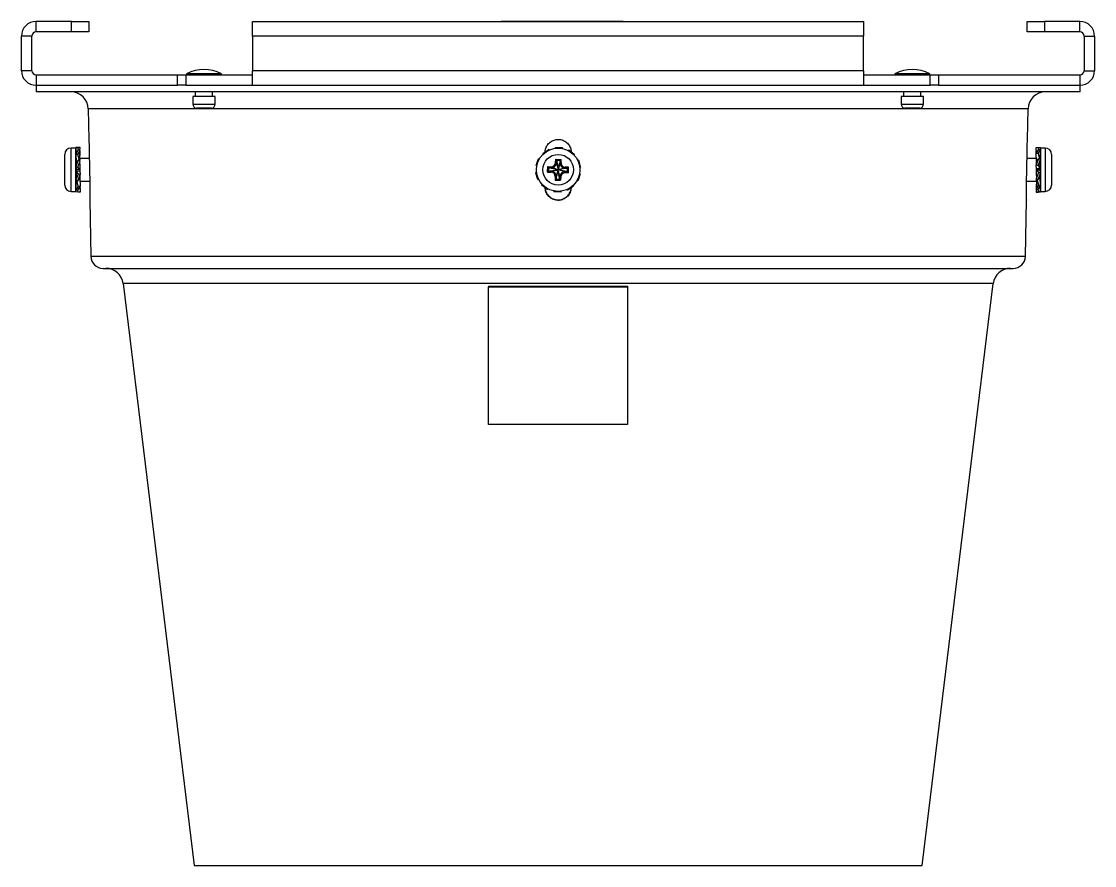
# Model space of a CAD drawing. Extents: x 8 to 113, y 0 to 87.
# Drawn here: x 45.12 to 52.85, y 19.9 to 25.99 of the extents above; entities that cross this region are included whole.
import ezdxf

# ---------------------------------------------------------------- set-up
doc = ezdxf.new("R2010")
doc.units = 0
doc.header["$MEASUREMENT"] = 0
doc.layers.add('OBJECT', color=7, linetype='CONTINUOUS')

msp = doc.modelspace()

# ---------------------------------------------------------------- linework, layer by layer
at = {"layer": 'OBJECT'}
for p, q in [((45.2202, 25.9146), (45.2202, 25.9895)), ((45.4752, 25.9895), (45.2202, 25.9895)), ((45.4752, 25.9146), (45.4752, 25.9895)), ((45.4752, 25.9895), (45.6002, 25.9895)), ((45.6002, 25.9895), (45.6002, 25.9146)), ((46.7802, 25.9895), (51.1802, 25.9895)), ((46.7802, 25.8846), (46.7802, 25.9895)), ((48.5673, 25.9895), (48.5708, 25.9896)), ((48.6958, 25.9896), (48.5708, 25.9896)), ((49.3208, 25.9896), (48.6958, 25.9896)), ((48.6958, 25.9895), (48.6958, 25.9896)), ((49.4458, 25.9896), (49.3208, 25.9896)), ((49.3208, 25.9895), (49.3208, 25.9896)), ((49.4494, 25.9895), (49.4458, 25.9896)), ((51.1802, 25.9895), (51.1802, 25.8846)), ((52.3602, 25.9146), (52.3602, 25.9895)), ((52.3602, 25.9895), (52.4852, 25.9895)), ((52.4852, 25.9895), (52.4852, 25.9146)), ((52.7402, 25.9895), (52.4852, 25.9895)), ((52.7402, 25.9146), (52.7402, 25.9895)), ((45.4752, 25.9146), (45.2202, 25.9146)), ((45.6002, 25.9146), (45.4752, 25.9146)), ((52.4852, 25.9146), (52.3602, 25.9146)), ((52.7402, 25.9146), (52.4852, 25.9146)), ((45.1902, 25.8846), (45.1153, 25.8846)), ((45.1153, 25.6345), (45.1153, 25.8846)), ((45.1902, 25.6345), (45.1902, 25.8846)), ((46.7802, 25.8846), (46.7802, 25.6345)), ((51.1802, 25.8846), (46.7802, 25.8846)), ((51.1802, 25.6345), (51.1802, 25.8846)), ((52.7702, 25.8846), (52.8451, 25.8846)), ((52.7702, 25.8846), (52.7702, 25.6345)), ((52.8451, 25.8846), (52.8451, 25.6345)), ((45.1902, 25.6345), (45.1153, 25.6345)), ((45.2202, 25.6045), (45.2202, 25.5296)), ((45.2202, 25.6045), (46.2396, 25.6045)), ((46.2396, 25.5296), (46.2396, 25.6045)), ((46.2396, 25.6045), (46.2993, 25.6045)), ((46.2993, 25.6045), (46.2993, 25.5296)), ((46.2993, 25.6045), (46.7802, 25.6045)), ((46.3051, 25.6121), (46.3051, 25.6045)), ((46.3301, 25.6121), (46.3051, 25.6121)), ((46.5551, 25.6121), (46.3301, 25.6121)), ((46.5551, 25.6045), (46.5551, 25.6121)), ((51.1802, 25.6345), (46.7802, 25.6345)), ((46.7802, 25.5296), (46.7802, 25.6345)), ((51.1802, 25.6345), (51.1802, 25.5296)), ((51.1802, 25.6045), (51.6611, 25.6045)), ((51.4075, 25.6121), (51.4075, 25.6045)), ((51.4499, 25.6121), (51.4075, 25.6121)), ((51.6575, 25.6121), (51.4499, 25.6121)), ((51.6575, 25.6045), (51.6575, 25.6121)), ((51.6611, 25.5296), (51.6611, 25.6045)), ((51.6611, 25.6045), (51.7208, 25.6045)), ((51.7208, 25.6045), (51.7208, 25.5296)), ((51.7208, 25.6045), (52.7402, 25.6045)), ((52.7402, 25.6045), (52.7402, 25.5296)), ((52.7702, 25.6345), (52.8451, 25.6345)), ((45.2202, 25.5296), (46.2396, 25.5296)), ((45.2213, 25.5296), (45.2213, 25.4816)), ((46.2993, 25.5296), (46.2396, 25.5296)), ((46.2993, 25.5296), (46.7802, 25.5296)), ((46.7802, 25.5296), (51.1802, 25.5296)), ((51.1802, 25.5296), (51.6611, 25.5296)), ((51.7208, 25.5296), (51.6611, 25.5296)), ((51.7208, 25.5296), (52.7402, 25.5296)), ((52.7413, 25.5296), (52.7402, 25.5296)), ((52.7413, 25.4816), (52.7413, 25.5296)), ((52.7413, 25.4816), (45.2213, 25.4816)), ((46.3501, 25.4485), (46.3501, 25.3935)), ((46.3661, 25.4485), (46.3501, 25.4485)), ((46.5101, 25.4485), (46.3661, 25.4485)), ((46.3676, 25.4816), (46.3676, 25.4485)), ((46.4926, 25.4485), (46.4926, 25.4816)), ((46.5101, 25.3935), (46.5101, 25.4485)), ((51.4525, 25.4485), (51.4525, 25.3935)), ((51.4797, 25.4485), (51.4525, 25.4485)), ((51.47, 25.4816), (51.47, 25.4485)), ((51.6125, 25.4485), (51.4797, 25.4485)), ((51.595, 25.4485), (51.595, 25.4816)), ((51.6125, 25.3935), (51.6125, 25.4485)), ((45.5968, 25.3588), (45.6006, 25.1388)), ((52.3658, 25.3588), (45.5968, 25.3588)), ((46.3501, 25.3935), (46.3661, 25.3935)), ((46.3661, 25.3935), (46.5101, 25.3935)), ((46.4851, 25.364), (46.3751, 25.364)), ((51.4525, 25.3935), (51.4797, 25.3935)), ((51.5875, 25.364), (51.4775, 25.364)), ((51.4797, 25.3935), (51.6125, 25.3935)), ((52.362, 25.1388), (52.3658, 25.3588)), ((45.5071, 25.0771), (45.4731, 25.0771)), ((45.4731, 24.7641), (45.4731, 25.0771)), ((45.5227, 25.0814), (45.5071, 25.0799)), ((45.5071, 25.0799), (45.509, 25.0374)), ((45.5071, 25.0799), (45.5219, 25.0797)), ((45.5071, 24.7641), (45.5071, 25.0771)), ((45.5071, 25.065), (45.5077, 25.0651)), ((45.5071, 25.065), (45.5087, 25.0368)), ((45.5227, 25.063), (45.5071, 25.0339)), ((45.5219, 25.0797), (45.5375, 25.0812)), ((45.5252, 25.0625), (45.5219, 25.0797)), ((45.5219, 25.0309), (45.5375, 25.06)), ((45.5375, 25.0812), (45.5227, 25.0814)), ((45.5375, 25.06), (45.5227, 25.063)), ((45.5359, 25.0225), (45.5375, 25.06)), ((45.5368, 25.0602), (45.5375, 25.0812)), ((48.8698, 25.0384), (48.9091, 25.065)), ((48.9091, 25.065), (48.9132, 25.0678)), ((48.9091, 25.065), (48.9122, 25.061)), ((48.9163, 25.063), (48.9132, 25.0678)), ((48.9603, 25.0814), (48.9602, 25.0757)), ((48.9603, 25.0814), (49.0078, 25.0799)), ((49.0078, 25.0799), (49.0079, 25.0749)), ((49.0078, 25.0799), (49.0127, 25.0797)), ((49.0124, 25.074), (49.0127, 25.0797)), ((49.0588, 25.063), (49.0554, 25.0585)), ((49.0588, 25.063), (49.0963, 25.0339)), ((52.425, 25.0812), (52.4399, 25.0814)), ((52.4263, 25.0433), (52.425, 25.0812)), ((52.4407, 25.0678), (52.425, 25.0411)), ((52.425, 25.06), (52.4258, 25.0602)), ((52.4258, 25.0424), (52.425, 25.06)), ((52.4399, 25.0814), (52.4424, 25.0675)), ((52.4399, 25.0814), (52.4555, 25.0799)), ((52.4399, 25.0384), (52.4555, 25.065)), ((52.4555, 25.065), (52.4407, 25.0678)), ((52.4555, 25.065), (52.4533, 25.0259)), ((52.4555, 25.0799), (52.4549, 25.0651)), ((52.4895, 25.0771), (52.4555, 25.0771)), ((52.4555, 25.0771), (52.4555, 24.7642)), ((52.4895, 25.0771), (52.4895, 24.7642)), ((45.4271, 24.8101), (45.4271, 25.0311)), ((45.5071, 25.0339), (45.5219, 25.0309)), ((45.5071, 25.0339), (45.5102, 24.9764)), ((45.5088, 25.0026), (45.5071, 25.0026)), ((45.5227, 24.9903), (45.5071, 24.9446)), ((45.5144, 24.9766), (45.5102, 24.9766)), ((45.5102, 24.9766), (45.5102, 24.9538)), ((45.5227, 24.9903), (45.5103, 24.9698)), ((45.5326, 24.9872), (45.5219, 25.0309)), ((45.5219, 24.94), (45.5375, 24.9856)), ((45.5375, 24.9856), (45.5227, 24.9903)), ((45.5352, 25.0041), (45.5352, 24.9863)), ((45.6043, 25.0026), (45.5352, 25.0026)), ((45.5352, 24.9625), (45.5362, 24.9767)), ((45.5353, 25.0007), (45.5359, 25.0225)), ((45.5361, 25.0038), (45.5375, 25.0411)), ((45.5362, 24.9767), (45.5375, 24.9856)), ((45.5368, 25.0424), (45.5375, 25.0411)), ((48.8219, 24.9504), (48.8381, 24.995)), ((48.8381, 24.995), (48.8397, 24.9996)), ((48.8381, 24.995), (48.8428, 24.9936)), ((48.845, 24.9976), (48.8397, 24.9996)), ((48.8698, 25.0384), (48.8731, 25.0337)), ((48.9629, 24.9713), (48.9637, 24.9962)), ((48.97, 24.971), (48.9629, 24.9713)), ((48.9706, 24.989), (48.9637, 24.9962)), ((48.9637, 24.9962), (49.0037, 24.995)), ((48.97, 24.971), (48.9706, 24.989)), ((48.9706, 24.989), (48.9964, 24.9881)), ((48.9959, 24.9702), (48.9964, 24.9881)), ((48.9959, 24.9702), (49.0029, 24.97)), ((48.9964, 24.9881), (49.0037, 24.995)), ((49.0029, 24.97), (49.0037, 24.995)), ((49.0963, 25.0339), (49.0935, 25.0298)), ((49.0963, 25.0339), (49.1002, 25.0309)), ((49.0966, 25.0265), (49.1002, 25.0309)), ((49.1277, 24.9903), (49.1223, 24.9886)), ((49.1277, 24.9903), (49.1409, 24.9446)), ((52.4265, 25.0026), (52.3583, 25.0026)), ((52.4274, 24.9811), (52.425, 25.0411)), ((52.425, 25.0411), (52.4399, 25.0384)), ((52.4407, 24.9996), (52.425, 24.955)), ((52.431, 24.9814), (52.4274, 24.9814)), ((52.4274, 24.9617), (52.4274, 24.9814)), ((52.4275, 24.9749), (52.4407, 24.9996)), ((52.4277, 24.9626), (52.4275, 24.9749)), ((52.4399, 25.0384), (52.4489, 24.9971)), ((52.4399, 24.9504), (52.4555, 24.995)), ((52.4555, 24.995), (52.4407, 24.9996)), ((52.4524, 24.996), (52.4524, 25.0056)), ((52.4555, 25.0026), (52.4524, 25.0026)), ((52.4525, 25.0032), (52.4533, 25.0259)), ((52.4525, 24.9607), (52.4539, 24.9844)), ((52.4555, 25.0339), (52.4538, 25.0026)), ((52.4539, 25.0368), (52.4555, 25.0339)), ((52.4555, 24.995), (52.4539, 24.9844)), ((52.5355, 25.0311), (52.5355, 24.8102)), ((45.5071, 24.9446), (45.5219, 24.94)), ((45.5071, 24.9446), (45.5102, 24.9216)), ((45.5227, 24.8909), (45.5071, 24.8462)), ((45.5102, 24.9218), (45.5102, 24.8752)), ((45.5227, 24.8909), (45.5103, 24.9135)), ((45.5351, 24.9217), (45.5219, 24.94)), ((45.5375, 24.8863), (45.5227, 24.8909)), ((45.5352, 24.963), (45.5352, 24.9134)), ((45.5352, 24.9136), (45.5375, 24.8863)), ((48.8258, 24.9028), (48.8203, 24.9013)), ((48.8217, 24.8966), (48.8203, 24.9013)), ((48.8217, 24.8966), (48.8264, 24.8983)), ((48.8349, 24.851), (48.8217, 24.8966)), ((48.8219, 24.9504), (48.8273, 24.9485)), ((48.9057, 24.9031), (48.907, 24.9431)), ((48.913, 24.9099), (48.9057, 24.9031)), ((48.9057, 24.9031), (48.9307, 24.9023)), ((48.9138, 24.9358), (48.907, 24.9431)), ((48.907, 24.9431), (48.932, 24.9423)), ((48.913, 24.9099), (48.9138, 24.9358)), ((48.913, 24.9099), (48.9309, 24.9093)), ((48.9138, 24.9358), (48.9317, 24.9352)), ((48.9309, 24.9093), (48.9307, 24.9023)), ((48.9317, 24.9352), (48.932, 24.9423)), ((49.0308, 24.9061), (49.0306, 24.899)), ((49.0556, 24.8982), (49.0306, 24.899)), ((49.0488, 24.9055), (49.0308, 24.9061)), ((49.0317, 24.932), (49.0319, 24.939)), ((49.0496, 24.9314), (49.0317, 24.932)), ((49.0569, 24.9382), (49.0319, 24.939)), ((49.0488, 24.9055), (49.0496, 24.9314)), ((49.0488, 24.9055), (49.0556, 24.8982)), ((49.0496, 24.9314), (49.0569, 24.9382)), ((49.0556, 24.8982), (49.0569, 24.9382)), ((49.1407, 24.8909), (49.1245, 24.8462)), ((49.1407, 24.8909), (49.1353, 24.8928)), ((49.1409, 24.9446), (49.1362, 24.943)), ((49.1368, 24.9385), (49.1423, 24.94)), ((49.1409, 24.9446), (49.1423, 24.94)), ((52.4274, 24.9277), (52.425, 24.955)), ((52.425, 24.955), (52.4399, 24.9504)), ((52.4407, 24.9013), (52.425, 24.8557)), ((52.4274, 24.8783), (52.4274, 24.9278)), ((52.4275, 24.9195), (52.4407, 24.9013)), ((52.4399, 24.9504), (52.4523, 24.9278)), ((52.4399, 24.851), (52.4555, 24.8966)), ((52.4555, 24.8966), (52.4407, 24.9013)), ((52.4524, 24.9195), (52.4524, 24.9661)), ((52.4555, 24.8966), (52.4524, 24.9196)), ((45.5071, 24.8462), (45.5087, 24.8569)), ((45.5071, 24.8462), (45.5219, 24.8416)), ((45.5071, 24.8386), (45.5102, 24.8386)), ((45.5071, 24.8074), (45.5088, 24.8386)), ((45.5071, 24.7763), (45.5093, 24.8154)), ((45.5101, 24.8806), (45.5087, 24.8569)), ((45.5101, 24.8381), (45.5093, 24.8154)), ((45.5102, 24.8453), (45.5102, 24.8357)), ((45.5227, 24.8029), (45.5137, 24.8442)), ((45.5219, 24.8416), (45.5375, 24.8863)), ((45.5351, 24.8664), (45.5219, 24.8416)), ((45.5316, 24.8599), (45.5352, 24.8599)), ((45.5349, 24.8787), (45.5351, 24.8664)), ((45.5352, 24.8796), (45.5352, 24.8599)), ((45.5352, 24.8602), (45.5375, 24.8002)), ((45.536, 24.8386), (45.6071, 24.8386)), ((48.8349, 24.851), (48.8403, 24.8527)), ((48.866, 24.8148), (48.8624, 24.8104)), ((48.9597, 24.8713), (48.9589, 24.8463)), ((48.9661, 24.8531), (48.9589, 24.8463)), ((48.9589, 24.8463), (48.9988, 24.845)), ((48.9667, 24.8711), (48.9597, 24.8713)), ((48.9667, 24.8711), (48.9661, 24.8531)), ((48.9661, 24.8531), (48.992, 24.8523)), ((48.9926, 24.8702), (48.992, 24.8523)), ((48.992, 24.8523), (48.9988, 24.845)), ((48.9926, 24.8702), (48.9997, 24.87)), ((48.9997, 24.87), (48.9988, 24.845)), ((49.1176, 24.8437), (49.1229, 24.8416)), ((49.1245, 24.8462), (49.1198, 24.8477)), ((49.1245, 24.8462), (49.1229, 24.8416)), ((52.3554, 24.8386), (52.4274, 24.8386)), ((52.4264, 24.8646), (52.425, 24.8557)), ((52.425, 24.8557), (52.4399, 24.851)), ((52.4265, 24.8375), (52.425, 24.8002)), ((52.4267, 24.8187), (52.425, 24.7812)), ((52.4274, 24.8788), (52.4264, 24.8646)), ((52.4273, 24.8406), (52.4267, 24.8187)), ((52.4274, 24.8372), (52.4274, 24.855)), ((52.43, 24.8541), (52.4407, 24.8104)), ((52.4399, 24.851), (52.4523, 24.8715)), ((52.4482, 24.8646), (52.4524, 24.8646)), ((52.4524, 24.8646), (52.4524, 24.8875)), ((52.4555, 24.8074), (52.4524, 24.8649)), ((52.4538, 24.8386), (52.4555, 24.8386)), ((45.4731, 24.7641), (45.5071, 24.7641)), ((45.5087, 24.8045), (45.5071, 24.8074)), ((45.5227, 24.8029), (45.5071, 24.7763)), ((45.5071, 24.7763), (45.5219, 24.7735)), ((45.5071, 24.7614), (45.5077, 24.7761)), ((45.5227, 24.7599), (45.5071, 24.7614)), ((45.5227, 24.7599), (45.5202, 24.7738)), ((45.5219, 24.7735), (45.5375, 24.8002)), ((45.5375, 24.8002), (45.5227, 24.8029)), ((45.5375, 24.76), (45.5227, 24.7599)), ((45.5363, 24.798), (45.5375, 24.76)), ((45.5368, 24.7988), (45.5375, 24.7812)), ((45.5375, 24.7812), (45.5368, 24.7811)), ((48.8663, 24.8074), (48.8624, 24.8104)), ((48.8663, 24.8074), (48.8691, 24.8115)), ((48.9038, 24.7782), (48.8663, 24.8074)), ((48.9038, 24.7782), (48.9072, 24.7828)), ((48.9502, 24.7673), (48.9499, 24.7616)), ((48.9548, 24.7614), (48.9499, 24.7616)), ((48.9548, 24.7614), (48.9547, 24.7664)), ((49.0023, 24.7599), (48.9548, 24.7614)), ((49.0023, 24.7599), (49.0024, 24.7656)), ((49.0463, 24.7783), (49.0494, 24.7735)), ((49.0535, 24.7763), (49.0494, 24.7735)), ((49.0535, 24.7763), (49.0504, 24.7802)), ((49.0928, 24.8029), (49.0535, 24.7763)), ((49.0928, 24.8029), (49.0895, 24.8076)), ((52.4407, 24.8104), (52.425, 24.7812)), ((52.4258, 24.7988), (52.425, 24.8002)), ((52.425, 24.7812), (52.4399, 24.7782)), ((52.4258, 24.7811), (52.425, 24.76)), ((52.4407, 24.7616), (52.425, 24.76)), ((52.425, 24.76), (52.4399, 24.7599)), ((52.4374, 24.7787), (52.4407, 24.7616)), ((52.4399, 24.7782), (52.4555, 24.8074)), ((52.4399, 24.7599), (52.4555, 24.7614)), ((52.4555, 24.8074), (52.4407, 24.8104)), ((52.4555, 24.7614), (52.4407, 24.7616)), ((52.4555, 24.7614), (52.4536, 24.8039)), ((52.4555, 24.7763), (52.4539, 24.8045)), ((52.4555, 24.7763), (52.4549, 24.7761)), ((52.4555, 24.7642), (52.4555, 24.7641)), ((52.4555, 24.7641), (52.4895, 24.7641)), ((52.4895, 24.7642), (52.4895, 24.7641)), ((52.5355, 24.8102), (52.5355, 24.8101)), ((45.6082, 24.7024), (45.6153, 24.2961)), ((52.3473, 24.2961), (52.3544, 24.7024)), ((52.3473, 24.2961), (45.6153, 24.2961)), ((45.7033, 24.2096), (52.2593, 24.2096)), ((45.8474, 24.0998), (46.3599, 19.9043)), ((52.1152, 24.0998), (45.8474, 24.0998)), ((48.4802, 24.0804), (49.4802, 24.0804)), ((48.4802, 24.0804), (48.4802, 24.0768)), ((48.4802, 24.0768), (49.4802, 24.0768)), ((48.4802, 23.0841), (48.4802, 24.0768)), ((49.4802, 24.0804), (49.4802, 24.0768)), ((49.4802, 24.0768), (49.4802, 23.0841)), ((51.6027, 19.9043), (52.1152, 24.0998)), ((49.4802, 23.0841), (48.4802, 23.0841)), ((46.3599, 19.9043), (51.6027, 19.9043))]:
    msp.add_line(p, q, dxfattribs=at)
at = {"layer": 'OBJECT', "flags": 128}
for points in [[(45.6035, 25.0453), (45.6075, 24.8189), (45.6079, 24.7953)], [(52.3547, 24.7953), (52.3551, 24.8189), (52.3591, 25.0453)], [(52.4275, 24.9195), (52.4337, 24.9195), (52.44, 24.9195), (52.4524, 24.9195)]]:
    msp.add_lwpolyline(points, dxfattribs=at)
at = {"layer": 'OBJECT'}
for radius in [0.1565, 0.1105]:
    msp.add_circle((48.9813, 24.9206), radius, dxfattribs=at)
for centre, radius, start, end in [((45.2202, 25.8846), 0.1049, 90, 180), ((52.7402, 25.8846), 0.1049, 0, 90), ((45.2202, 25.8846), 0.03, 90, 180), ((52.7402, 25.8846), 0.03, 0, 90), ((45.2202, 25.6345), 0.1049, 180, 270), ((45.2202, 25.6345), 0.03, 180, 270), ((46.4301, 25.3708), 0.2717, 62.61209, 117.38791), ((51.5325, 25.3708), 0.2717, 62.61209, 117.38791), ((52.7402, 25.6345), 0.1049, 270, 0), ((52.7402, 25.6345), 0.03, 270, 0), ((45.4718, 25.3566), 0.125, 1, 90), ((52.4908, 25.3566), 0.125, 90, 179), ((46.3801, 25.3935), 0.03, 180, 260.40593), ((46.4801, 25.3935), 0.03, 279.59407, 0), ((51.4825, 25.3935), 0.03, 180, 260.40593), ((51.5825, 25.3935), 0.03, 279.59407, 0), ((45.4731, 25.0311), 0.046, 90, 180), ((52.4895, 25.0311), 0.046, 0, 90), ((48.9329, 24.9722), 0.0371, 268.13842, 358.13842), ((48.9329, 24.9722), 0.03, 268.13842, 358.13842), ((49.0329, 24.969), 0.0371, 178.13842, 268.13842), ((49.0329, 24.969), 0.03, 178.13842, 268.13842), ((48.9297, 24.8723), 0.03, 358.13842, 88.13842), ((48.9297, 24.8723), 0.0371, 358.13842, 88.13842), ((49.0296, 24.869), 0.0371, 88.13842, 178.13842), ((49.0296, 24.869), 0.03, 88.13842, 178.13842), ((45.4731, 24.8101), 0.046, 180, 270), ((52.4895, 24.8101), 0.046, 270, 0), ((45.7033, 24.2976), 0.088, 181, 270), ((52.2593, 24.2976), 0.088, 270, 359), ((45.7233, 24.0846), 0.125, 6.9644, 90), ((52.2393, 24.0846), 0.125, 90, 173.0356)]:
    msp.add_arc(centre, radius, start, end, dxfattribs=at)
for points, knots in [([(45.6006, 25.1388), (45.6006, 25.139), (45.6005, 25.1407), (45.6008, 25.1341), (45.6015, 25.1187), (45.6024, 25.0939), (45.6031, 25.0681), (45.6034, 25.0514), (45.6035, 25.0453)], [0, 0, 0, 0, 0.016451, 0.231011, 0.445572, 0.660213, 0.874874, 1, 1, 1, 1]), ([(48.888, 25.0508), (48.8885, 25.0566), (48.8898, 25.073), (48.9016, 25.0981), (48.9233, 25.1215), (48.9519, 25.1364), (48.9837, 25.141), (49.0153, 25.1348), (49.0431, 25.1185), (49.0636, 25.094), (49.0735, 25.0698), (49.0745, 25.0549), (49.0748, 25.0506)], [0, 0, 0, 0, 0.06217, 0.173612, 0.285078, 0.396571, 0.508046, 0.619485, 0.730925, 0.842404, 0.953895, 1, 1, 1, 1]), ([(52.3591, 25.0453), (52.3592, 25.053), (52.3596, 25.0712), (52.3604, 25.0981), (52.3612, 25.1214), (52.3619, 25.1366), (52.3619, 25.1381), (52.362, 25.1388)], [0, 0, 0, 0, 0.1575236, 0.3722061, 0.5869342, 0.8017131, 1, 1, 1, 1]), ([(45.5105, 24.9547), (45.5105, 24.9556), (45.5106, 24.9609), (45.5104, 24.9657), (45.5103, 24.9698)], [0, 0, 0, 0, 0.164168, 1, 1, 1, 1]), ([(45.5351, 25.0007), (45.5351, 24.9997), (45.535, 24.9966), (45.5347, 24.9918), (45.5349, 24.9876), (45.5349, 24.9864)], [0, 0, 0, 0, 0.260327, 0.803691, 1, 1, 1, 1]), ([(48.97, 24.971), (48.9701, 24.9707), (48.9702, 24.9699), (48.9709, 24.9668), (48.9719, 24.9625), (48.9753, 24.9474), (48.9785, 24.933), (48.9813, 24.9206)], [0, 0, 0, 0, 0.0666083, 0.1399314, 0.2280768, 0.3358227, 1, 1, 1, 1]), ([(48.9706, 24.989), (48.9706, 24.9887), (48.9707, 24.9881), (48.971, 24.9861), (48.9719, 24.9805), (48.9754, 24.9585), (48.9787, 24.9372), (48.9813, 24.9206)], [0, 0, 0, 0, 0.0354486, 0.074715, 0.1207715, 0.3143583, 1, 1, 1, 1]), ([(48.9964, 24.9881), (48.9964, 24.9879), (48.9962, 24.9873), (48.9958, 24.9853), (48.9946, 24.9798), (48.9897, 24.958), (48.985, 24.937), (48.9813, 24.9206)], [0, 0, 0, 0, 0.035445, 0.074716, 0.120777, 0.314347, 1, 1, 1, 1]), ([(48.9959, 24.9702), (48.9958, 24.9698), (48.9955, 24.9691), (48.9946, 24.966), (48.9934, 24.9618), (48.989, 24.947), (48.9849, 24.9328), (48.9813, 24.9206)], [0, 0, 0, 0, 0.066608, 0.139921, 0.228072, 0.335828, 1, 1, 1, 1]), ([(52.4523, 25.0032), (52.4523, 25.0021), (52.4522, 25.0001), (52.4521, 24.9973), (52.4521, 24.9961)], [0, 0, 0, 0, 0.564812, 1, 1, 1, 1]), ([(45.5351, 24.9217), (45.5331, 24.9217), (45.5289, 24.9217), (45.5206, 24.9217), (45.5143, 24.9218), (45.5102, 24.9218)], [0, 0, 0, 0, 0.2506706, 0.5013412, 1, 1, 1, 1]), ([(45.5103, 24.9135), (45.5123, 24.9135), (45.5165, 24.9135), (45.5248, 24.9134), (45.5311, 24.9134), (45.5352, 24.9134)], [0, 0, 0, 0, 0.250632, 0.501265, 1, 1, 1, 1]), ([(45.5103, 24.8805), (45.5103, 24.8825), (45.5104, 24.8886), (45.5107, 24.8997), (45.5104, 24.9088), (45.5103, 24.9135)], [0, 0, 0, 0, 0.1927338, 0.5918063, 1, 1, 1, 1]), ([(45.5352, 24.963), (45.5351, 24.9592), (45.535, 24.9516), (45.5347, 24.9377), (45.535, 24.9276), (45.5351, 24.9217)], [0, 0, 0, 0, 0.292863, 0.585707, 1, 1, 1, 1]), ([(48.913, 24.9099), (48.9132, 24.91), (48.9138, 24.91), (48.9159, 24.9104), (48.9214, 24.9112), (48.9435, 24.9147), (48.9647, 24.918), (48.9813, 24.9206)], [0, 0, 0, 0, 0.0354447, 0.0747143, 0.1207737, 0.314353, 1, 1, 1, 1]), ([(48.9138, 24.9358), (48.9141, 24.9357), (48.9147, 24.9356), (48.9167, 24.9351), (48.9222, 24.9339), (48.9439, 24.929), (48.9649, 24.9243), (48.9813, 24.9206)], [0, 0, 0, 0, 0.035445, 0.074713, 0.120772, 0.314355, 1, 1, 1, 1]), ([(48.9309, 24.9093), (48.9313, 24.9094), (48.932, 24.9096), (48.9351, 24.9103), (48.9394, 24.9112), (48.9545, 24.9146), (48.9689, 24.9179), (48.9813, 24.9206)], [0, 0, 0, 0, 0.066607, 0.139926, 0.228069, 0.33583, 1, 1, 1, 1]), ([(48.9813, 24.9206), (48.9691, 24.9242), (48.9549, 24.9284), (48.9401, 24.9327), (48.9359, 24.934), (48.9328, 24.9349), (48.9321, 24.9351), (48.9317, 24.9352)], [0, 0, 0, 0, 0.664169, 0.771929, 0.860071, 0.933392, 1, 1, 1, 1]), ([(48.9661, 24.8531), (48.9662, 24.8534), (48.9663, 24.854), (48.9668, 24.856), (48.968, 24.8615), (48.9729, 24.8833), (48.9776, 24.9043), (48.9813, 24.9206)], [0, 0, 0, 0, 0.035445, 0.074716, 0.120764, 0.314349, 1, 1, 1, 1]), ([(48.9667, 24.8711), (48.9668, 24.8714), (48.9671, 24.8722), (48.968, 24.8752), (48.9692, 24.8795), (48.9735, 24.8943), (48.9777, 24.9085), (48.9813, 24.9206)], [0, 0, 0, 0, 0.066608, 0.139921, 0.228072, 0.335828, 1, 1, 1, 1]), ([(49.0317, 24.932), (49.0313, 24.9319), (49.0306, 24.9317), (49.0275, 24.931), (49.0232, 24.93), (49.0081, 24.9267), (48.9937, 24.9234), (48.9813, 24.9206)], [0, 0, 0, 0, 0.066607, 0.139926, 0.228069, 0.33583, 1, 1, 1, 1]), ([(49.0496, 24.9314), (49.0493, 24.9313), (49.0487, 24.9312), (49.0467, 24.9309), (49.0412, 24.93), (49.0191, 24.9266), (48.9979, 24.9232), (48.9813, 24.9206)], [0, 0, 0, 0, 0.035444, 0.074713, 0.120773, 0.314352, 1, 1, 1, 1]), ([(48.992, 24.8523), (48.992, 24.8526), (48.9919, 24.8532), (48.9916, 24.8552), (48.9907, 24.8608), (48.9872, 24.8828), (48.9839, 24.9041), (48.9813, 24.9206)], [0, 0, 0, 0, 0.035442, 0.074719, 0.120775, 0.314346, 1, 1, 1, 1]), ([(49.0308, 24.9061), (49.0305, 24.9062), (49.0298, 24.9064), (49.0267, 24.9073), (49.0225, 24.9085), (49.0077, 24.9129), (48.9935, 24.9171), (48.9813, 24.9206)], [0, 0, 0, 0, 0.066607, 0.139925, 0.228067, 0.335826, 1, 1, 1, 1]), ([(49.0488, 24.9055), (49.0485, 24.9056), (49.0479, 24.9057), (49.0459, 24.9061), (49.0404, 24.9074), (49.0187, 24.9123), (48.9977, 24.917), (48.9813, 24.9206)], [0, 0, 0, 0, 0.035444, 0.074714, 0.120773, 0.314352, 1, 1, 1, 1]), ([(48.9926, 24.8702), (48.9925, 24.8706), (48.9924, 24.8714), (48.9917, 24.8745), (48.9907, 24.8788), (48.9873, 24.8938), (48.9841, 24.9082), (48.9813, 24.9206)], [0, 0, 0, 0, 0.0666079, 0.139917, 0.2280619, 0.3358262, 1, 1, 1, 1]), ([(52.4523, 24.9278), (52.4502, 24.9278), (52.4461, 24.9278), (52.4378, 24.9278), (52.4315, 24.9278), (52.4274, 24.9278)], [0, 0, 0, 0, 0.250632, 0.501265, 1, 1, 1, 1]), ([(52.4274, 24.8783), (52.4275, 24.8821), (52.4276, 24.8897), (52.4279, 24.9036), (52.4276, 24.9136), (52.4275, 24.9195)], [0, 0, 0, 0, 0.2928636, 0.5857342, 1, 1, 1, 1]), ([(52.4523, 24.9607), (52.4523, 24.9588), (52.4521, 24.9527), (52.4519, 24.9416), (52.4522, 24.9325), (52.4523, 24.9278)], [0, 0, 0, 0, 0.192759, 0.591786, 1, 1, 1, 1]), ([(45.5103, 24.8381), (45.5103, 24.8392), (45.5104, 24.8412), (45.5105, 24.844), (45.5105, 24.8452)], [0, 0, 0, 0, 0.564841, 1, 1, 1, 1]), ([(52.4275, 24.8406), (52.4275, 24.8416), (52.4276, 24.8447), (52.4279, 24.8494), (52.4277, 24.8537), (52.4277, 24.8549)], [0, 0, 0, 0, 0.260317, 0.803661, 1, 1, 1, 1]), ([(52.4521, 24.8865), (52.452, 24.8857), (52.452, 24.8804), (52.4522, 24.8755), (52.4523, 24.8715)], [0, 0, 0, 0, 0.164113, 1, 1, 1, 1]), ([(45.6079, 24.7953), (45.6081, 24.785), (45.6084, 24.7642), (45.6084, 24.736), (45.6084, 24.7148), (45.6082, 24.7025), (45.6082, 24.7025), (45.6082, 24.7024)], [0, 0, 0, 0, 0.209222, 0.423995, 0.638818, 0.853681, 1, 1, 1, 1]), ([(49.0753, 24.7953), (49.0743, 24.785), (49.0723, 24.7641), (49.0565, 24.7361), (49.0328, 24.7145), (49.0032, 24.702), (48.9711, 24.7), (48.9401, 24.7088), (48.9138, 24.7273), (48.8952, 24.7534), (48.8879, 24.7776), (48.8874, 24.7917), (48.8873, 24.7953)], [0, 0, 0, 0, 0.104564, 0.211902, 0.319265, 0.426648, 0.534003, 0.641327, 0.748668, 0.856043, 0.96342, 1, 1, 1, 1]), ([(48.8881, 24.7905), (48.8888, 24.7834), (48.8904, 24.7657), (48.9038, 24.74), (48.9265, 24.7175), (48.9557, 24.7038), (48.9877, 24.7005), (49.0189, 24.708), (49.046, 24.7255), (49.0656, 24.7509), (49.074, 24.7741), (49.0747, 24.7877), (49.0749, 24.7907)], [0, 0, 0, 0, 0.075378, 0.186895, 0.298449, 0.410027, 0.52158, 0.633098, 0.744625, 0.85619, 0.967764, 1, 1, 1, 1]), ([(52.3543, 24.7024), (52.3543, 24.7021), (52.3544, 24.7008), (52.3543, 24.7093), (52.3542, 24.7272), (52.3542, 24.7535), (52.3544, 24.7776), (52.3546, 24.7917), (52.3547, 24.7953)], [0, 0, 0, 0, 0.068426, 0.282978, 0.497562, 0.712216, 0.926873, 1, 1, 1, 1])]:
    msp.add_open_spline(points, degree=3, knots=knots, dxfattribs=at)

doc.saveas('drawing.dxf')
